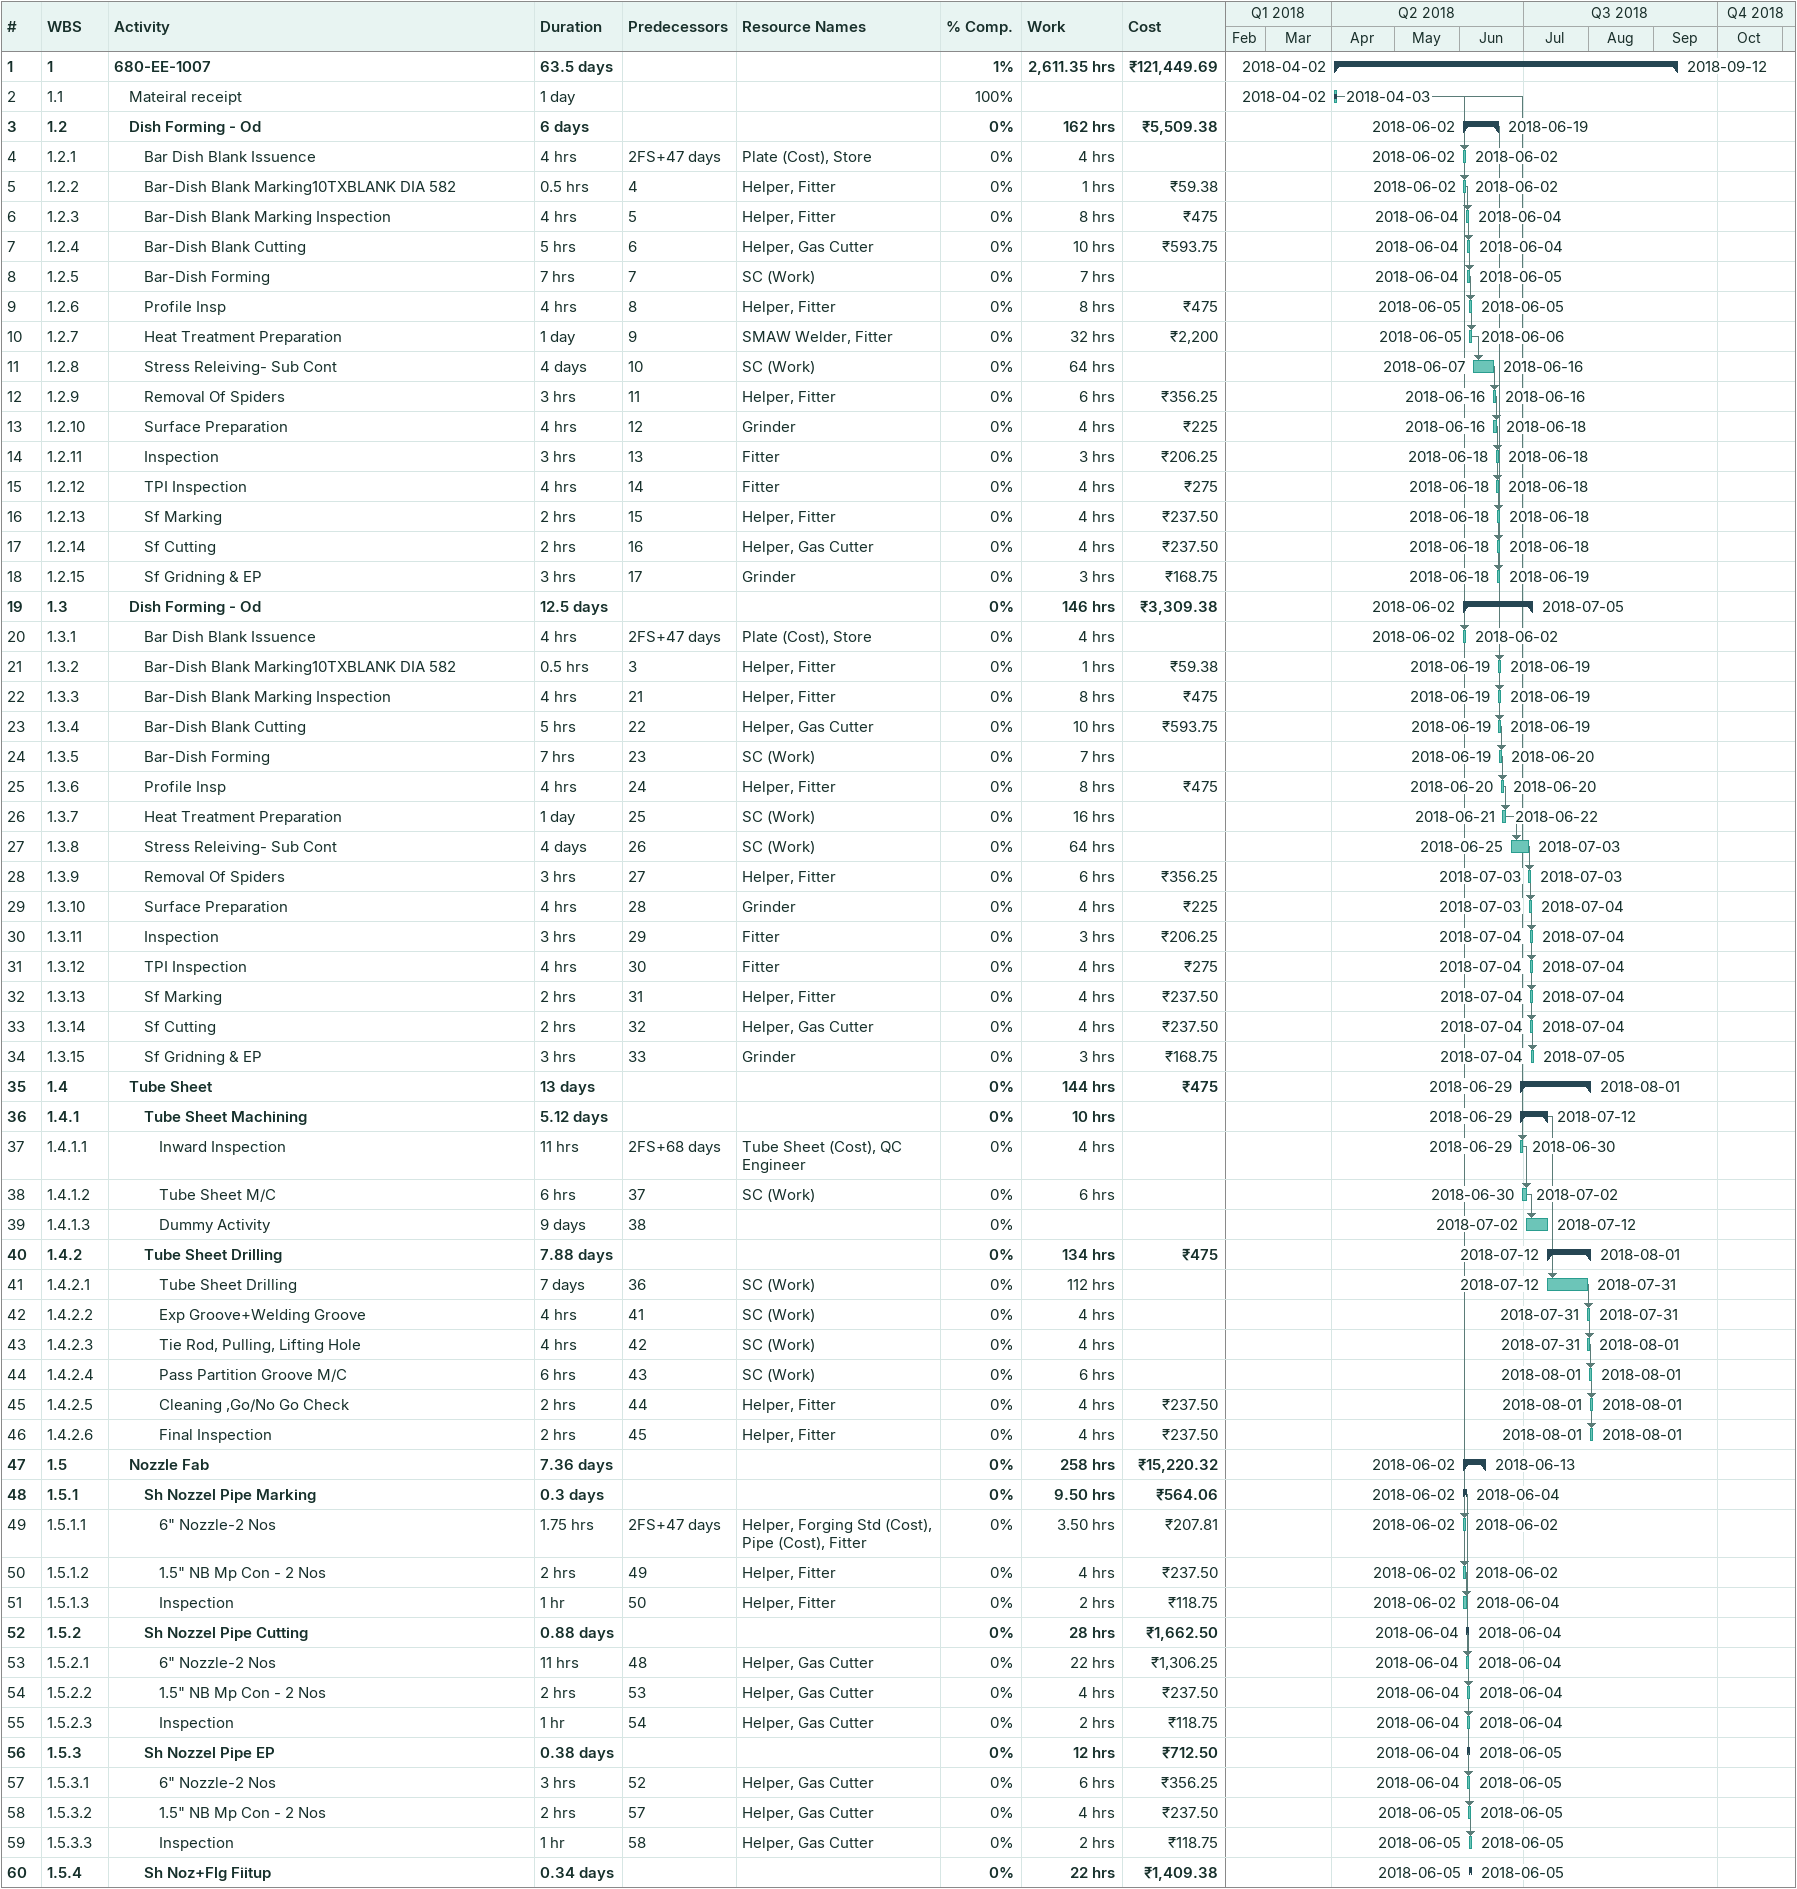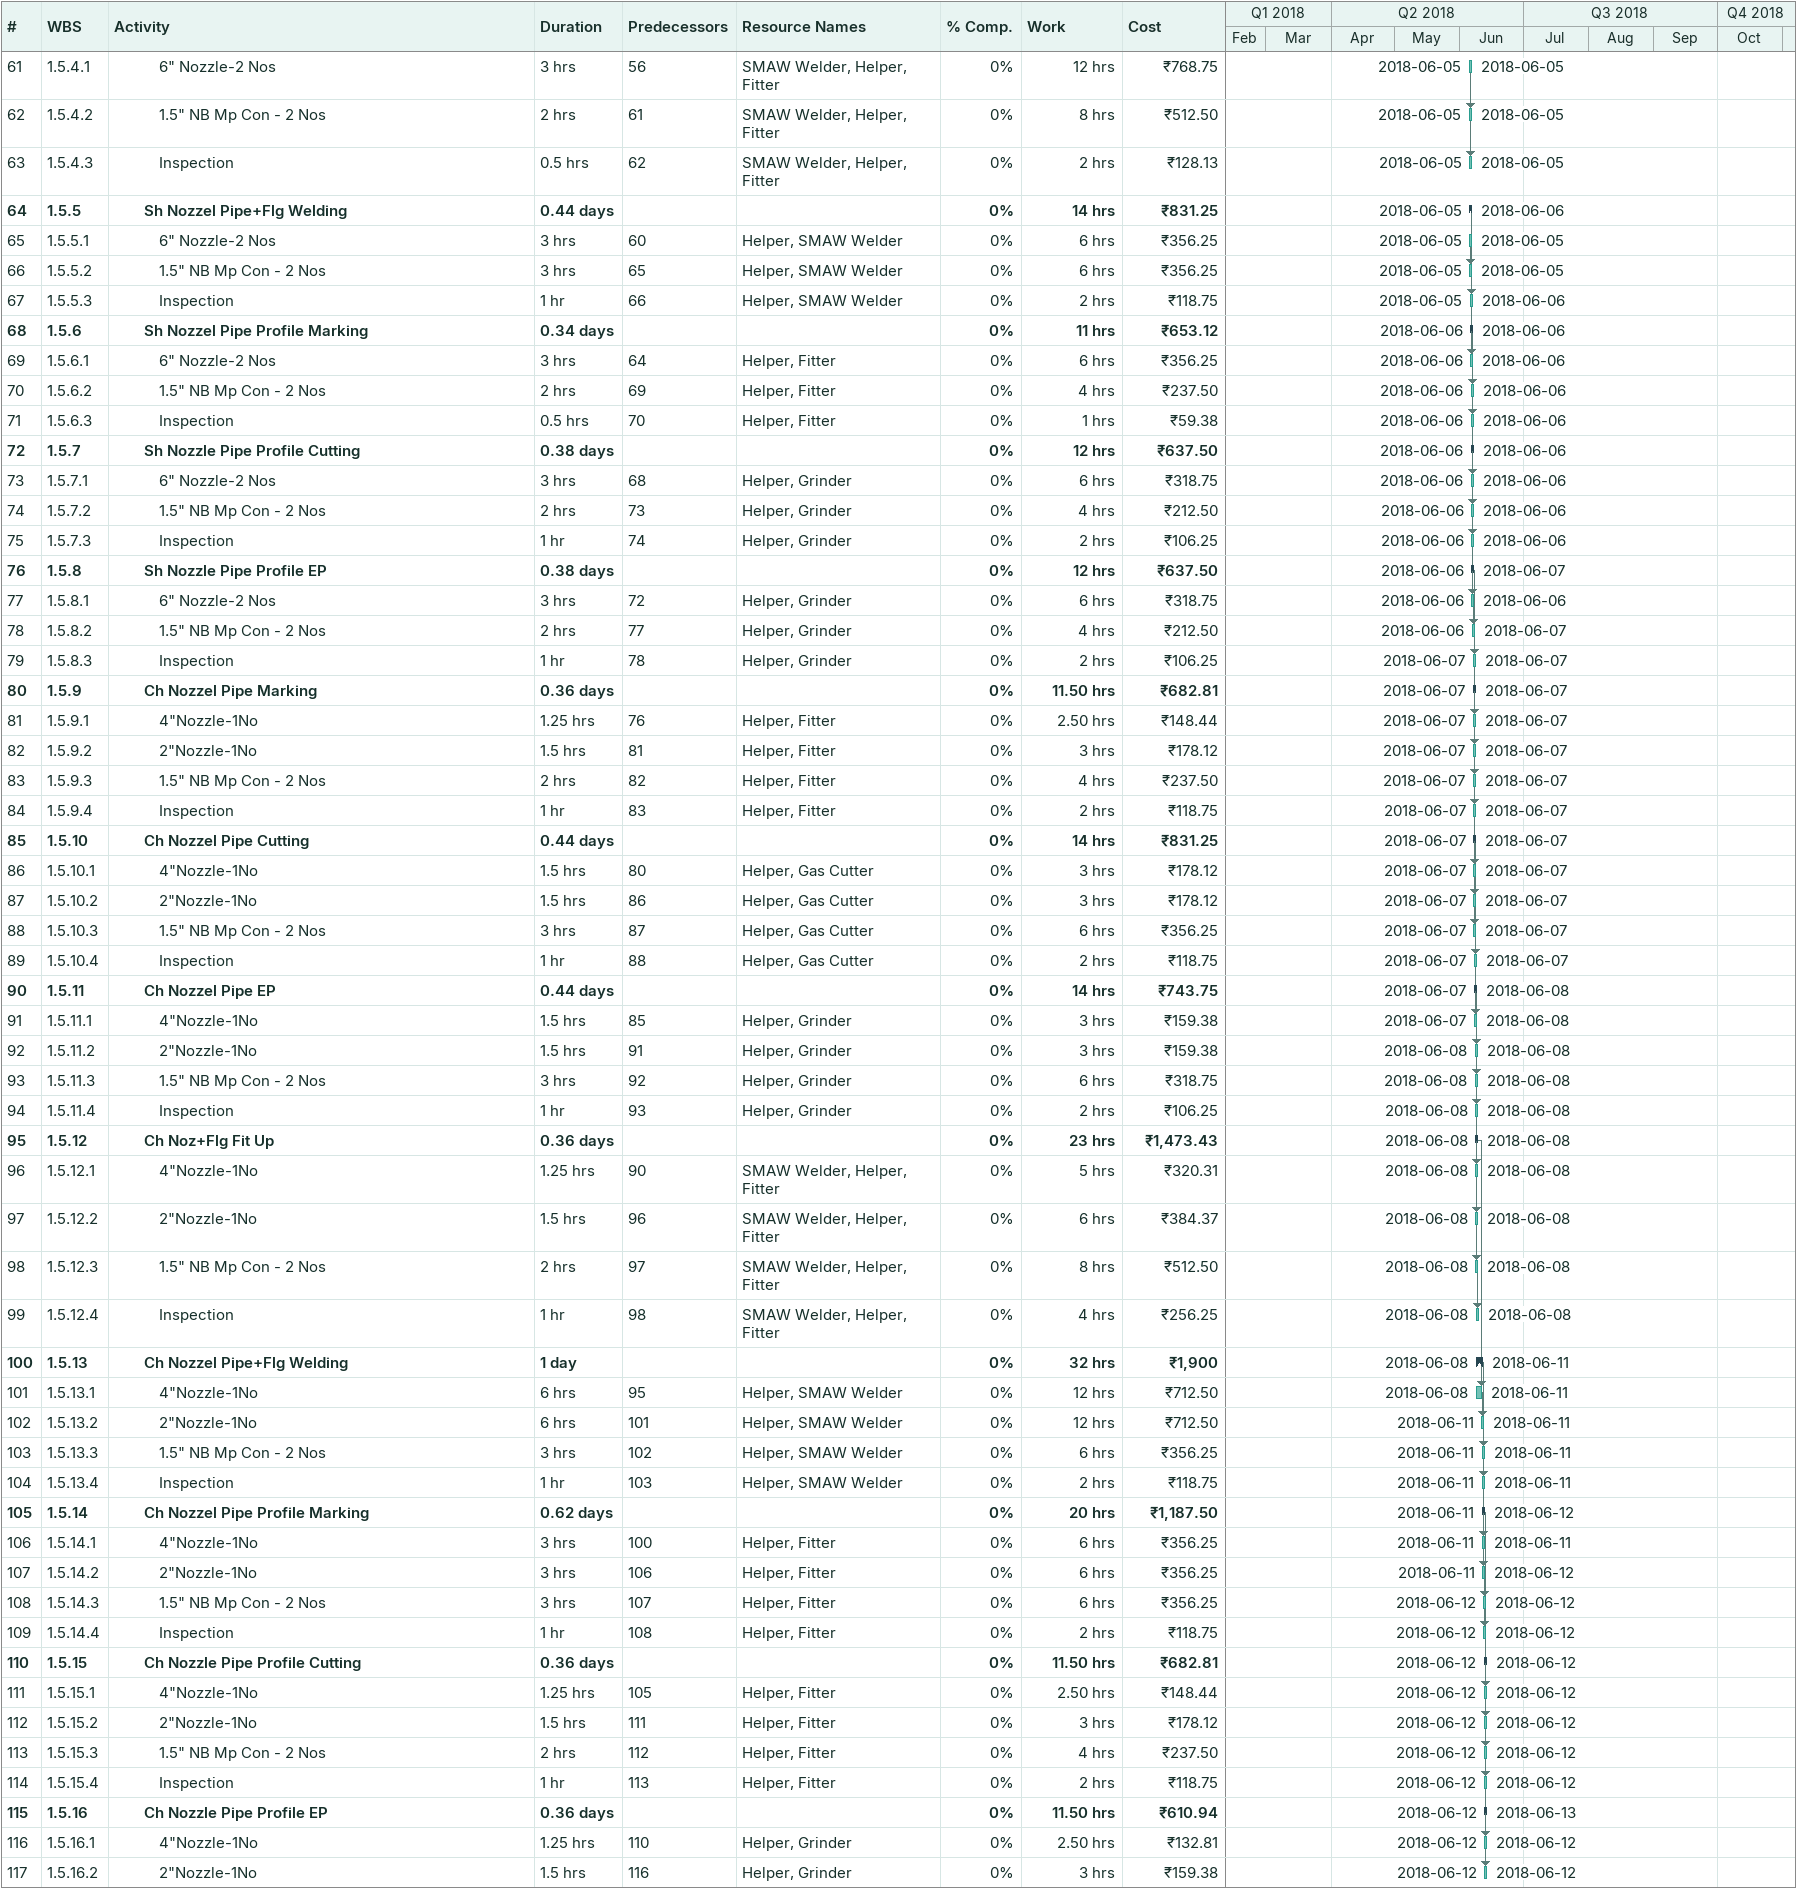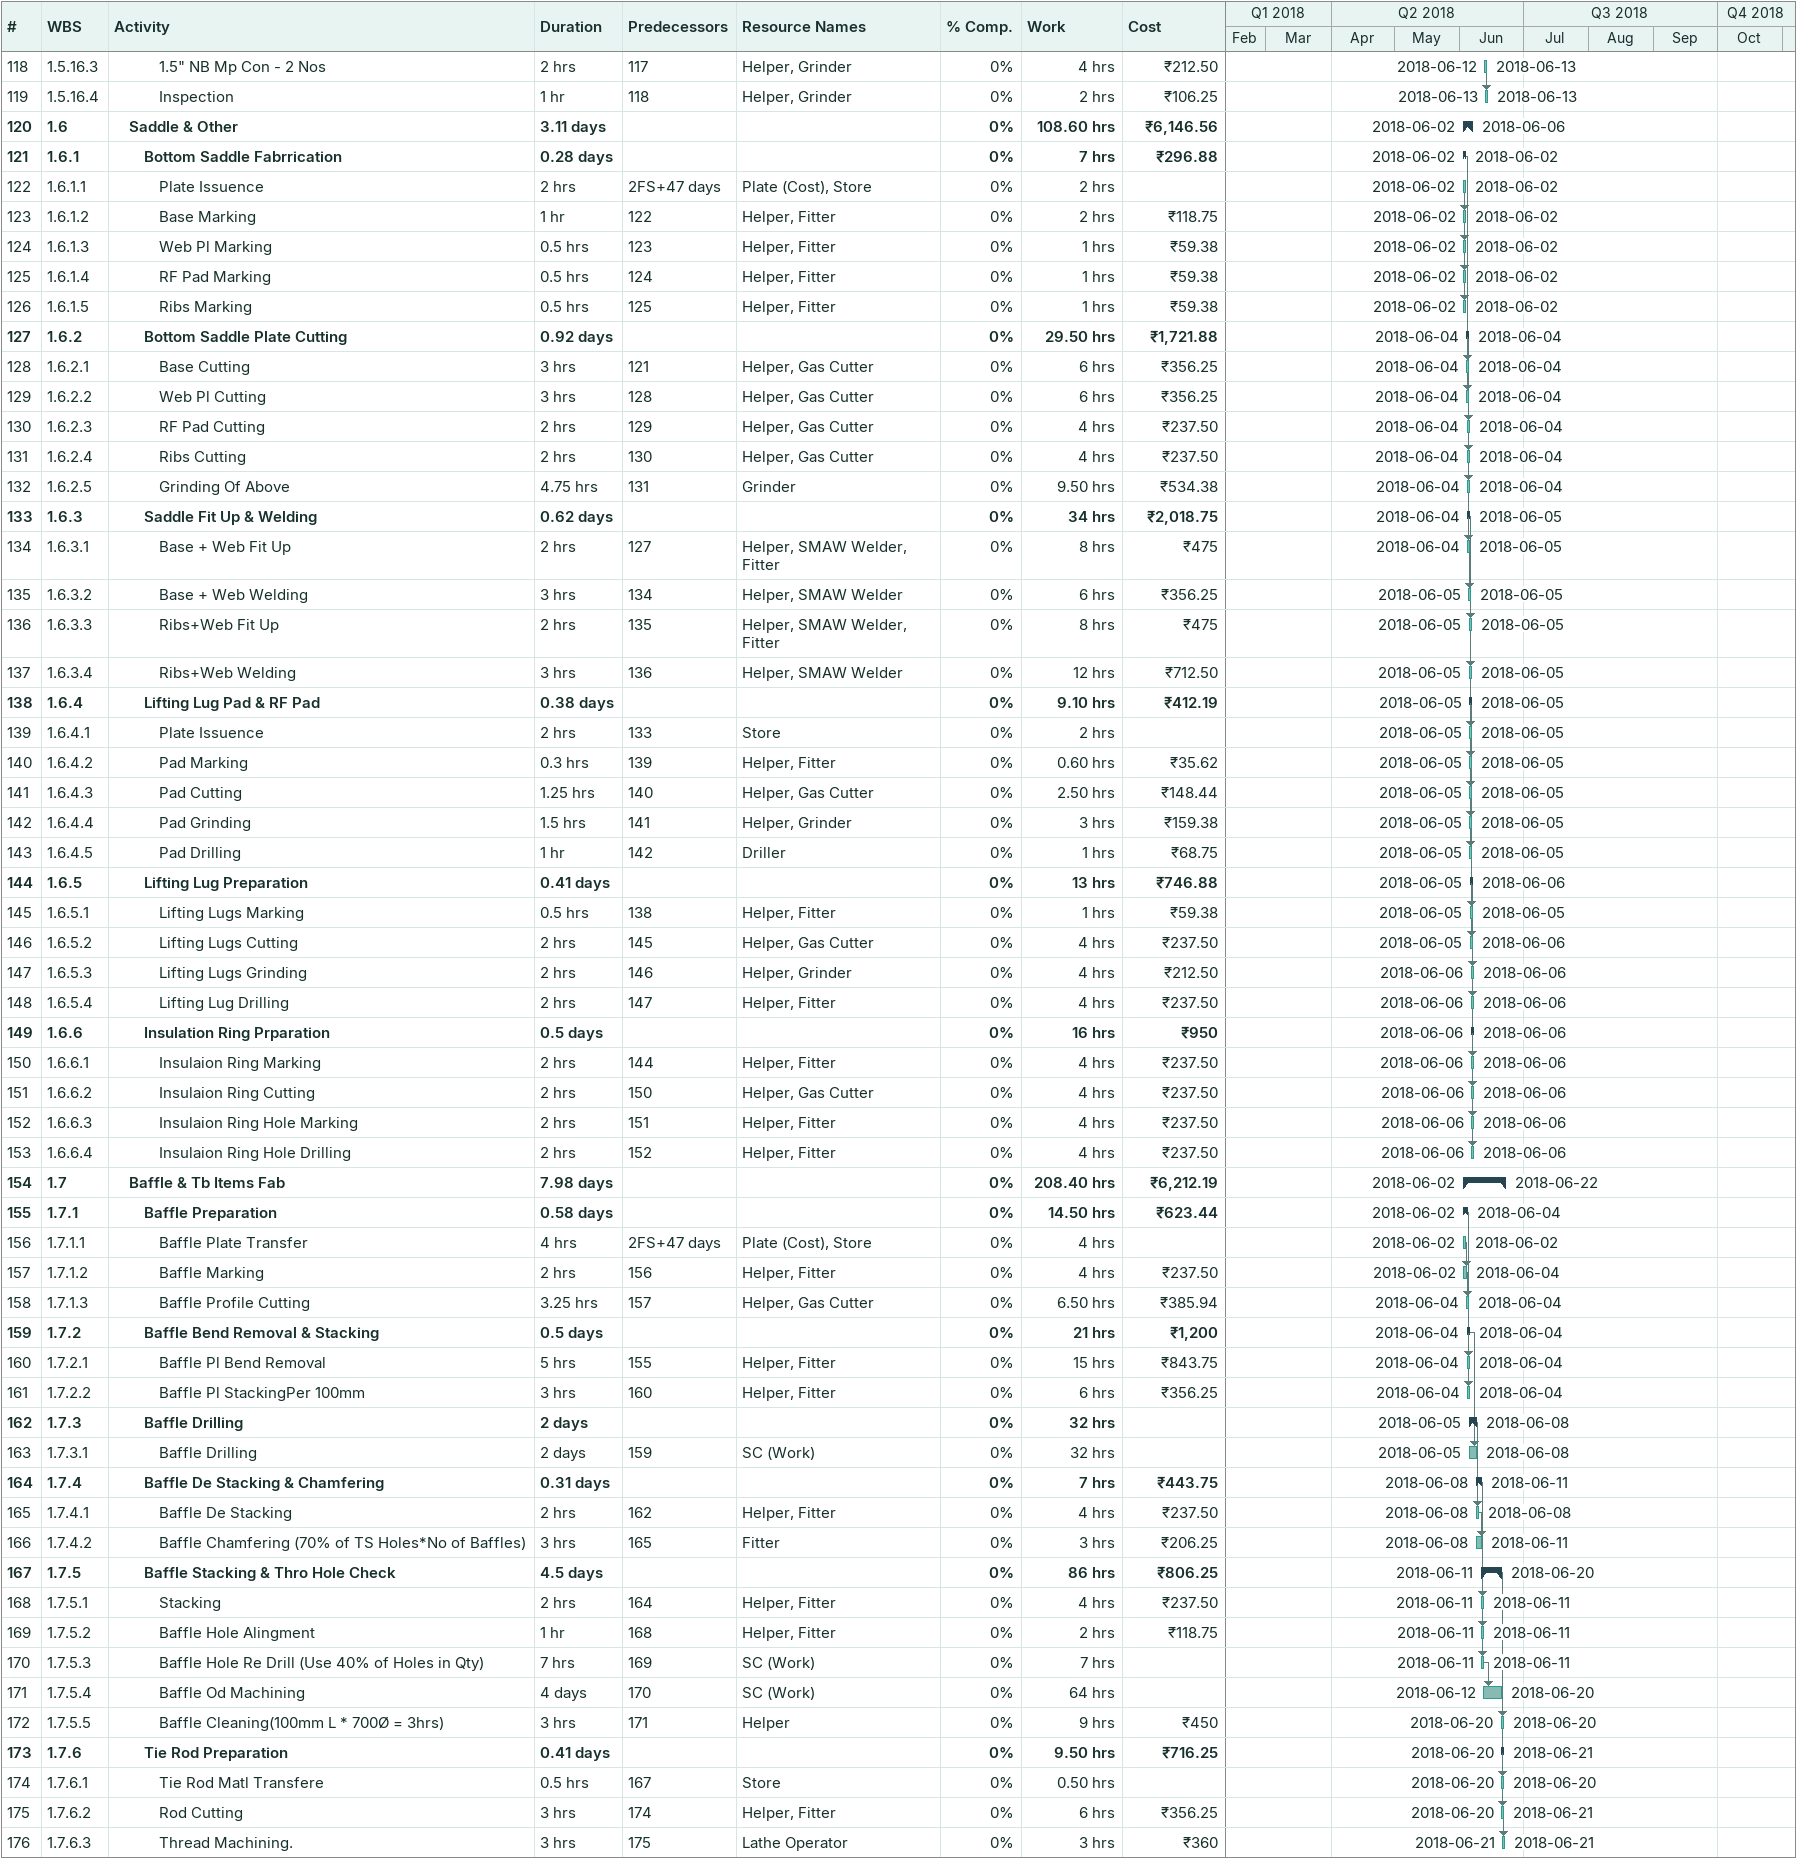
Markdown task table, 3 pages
| ID | WBS | Task | Duration | Start | Finish | Predecessors | Resources | % complete | Work (h) | Cost (₹) |
|---|---|---|---|---|---|---|---|---|---|---|
| 1 | 1 | **680-EE-1007** | 63.5d | 2018-04-02 | 2018-09-12 |  |  | 1 | 2611.35 | 121449.69 |
| 2 | 1.1 | Mateiral receipt | 1d | 2018-04-02 | 2018-04-03 |  |  | 100 |  |  |
| 3 | 1.2 | **Dish Forming - Od** | 6d | 2018-06-02 | 2018-06-19 |  |  | 0 | 162 | 5509.38 |
| 4 | 1.2.1 | Bar Dish Blank Issuence | 4h | 2018-06-02 | 2018-06-02 | 2FS+47d | Plate (Cost), Store | 0 | 4 |  |
| 5 | 1.2.2 | Bar-Dish Blank Marking10TXBLANK DIA 582 | 0.5h | 2018-06-02 | 2018-06-02 | 4 | Helper, Fitter | 0 | 1 | 59.38 |
| 6 | 1.2.3 | Bar-Dish Blank Marking Inspection | 4h | 2018-06-04 | 2018-06-04 | 5 | Helper, Fitter | 0 | 8 | 475 |
| 7 | 1.2.4 | Bar-Dish Blank Cutting | 5h | 2018-06-04 | 2018-06-04 | 6 | Helper, Gas Cutter | 0 | 10 | 593.75 |
| 8 | 1.2.5 | Bar-Dish Forming | 7h | 2018-06-04 | 2018-06-05 | 7 | SC (Work) | 0 | 7 |  |
| 9 | 1.2.6 | Profile Insp | 4h | 2018-06-05 | 2018-06-05 | 8 | Helper, Fitter | 0 | 8 | 475 |
| 10 | 1.2.7 | Heat Treatment Preparation | 1d | 2018-06-05 | 2018-06-06 | 9 | SMAW Welder, Fitter | 0 | 32 | 2200 |
| 11 | 1.2.8 | Stress Releiving- Sub Cont | 4d | 2018-06-07 | 2018-06-16 | 10 | SC (Work) | 0 | 64 |  |
| 12 | 1.2.9 | Removal Of Spiders | 3h | 2018-06-16 | 2018-06-16 | 11 | Helper, Fitter | 0 | 6 | 356.25 |
| 13 | 1.2.10 | Surface Preparation | 4h | 2018-06-16 | 2018-06-18 | 12 | Grinder | 0 | 4 | 225 |
| 14 | 1.2.11 | Inspection | 3h | 2018-06-18 | 2018-06-18 | 13 | Fitter | 0 | 3 | 206.25 |
| 15 | 1.2.12 | TPI Inspection | 4h | 2018-06-18 | 2018-06-18 | 14 | Fitter | 0 | 4 | 275 |
| 16 | 1.2.13 | Sf Marking | 2h | 2018-06-18 | 2018-06-18 | 15 | Helper, Fitter | 0 | 4 | 237.50 |
| 17 | 1.2.14 | Sf Cutting | 2h | 2018-06-18 | 2018-06-18 | 16 | Helper, Gas Cutter | 0 | 4 | 237.50 |
| 18 | 1.2.15 | Sf Gridning & EP | 3h | 2018-06-18 | 2018-06-19 | 17 | Grinder | 0 | 3 | 168.75 |
| 19 | 1.3 | **Dish Forming - Od** | 12.5d | 2018-06-02 | 2018-07-05 |  |  | 0 | 146 | 3309.38 |
| 20 | 1.3.1 | Bar Dish Blank Issuence | 4h | 2018-06-02 | 2018-06-02 | 2FS+47d | Plate (Cost), Store | 0 | 4 |  |
| 21 | 1.3.2 | Bar-Dish Blank Marking10TXBLANK DIA 582 | 0.5h | 2018-06-19 | 2018-06-19 | 3 | Helper, Fitter | 0 | 1 | 59.38 |
| 22 | 1.3.3 | Bar-Dish Blank Marking Inspection | 4h | 2018-06-19 | 2018-06-19 | 21 | Helper, Fitter | 0 | 8 | 475 |
| 23 | 1.3.4 | Bar-Dish Blank Cutting | 5h | 2018-06-19 | 2018-06-19 | 22 | Helper, Gas Cutter | 0 | 10 | 593.75 |
| 24 | 1.3.5 | Bar-Dish Forming | 7h | 2018-06-19 | 2018-06-20 | 23 | SC (Work) | 0 | 7 |  |
| 25 | 1.3.6 | Profile Insp | 4h | 2018-06-20 | 2018-06-20 | 24 | Helper, Fitter | 0 | 8 | 475 |
| 26 | 1.3.7 | Heat Treatment Preparation | 1d | 2018-06-21 | 2018-06-22 | 25 | SC (Work) | 0 | 16 |  |
| 27 | 1.3.8 | Stress Releiving- Sub Cont | 4d | 2018-06-25 | 2018-07-03 | 26 | SC (Work) | 0 | 64 |  |
| 28 | 1.3.9 | Removal Of Spiders | 3h | 2018-07-03 | 2018-07-03 | 27 | Helper, Fitter | 0 | 6 | 356.25 |
| 29 | 1.3.10 | Surface Preparation | 4h | 2018-07-03 | 2018-07-04 | 28 | Grinder | 0 | 4 | 225 |
| 30 | 1.3.11 | Inspection | 3h | 2018-07-04 | 2018-07-04 | 29 | Fitter | 0 | 3 | 206.25 |
| 31 | 1.3.12 | TPI Inspection | 4h | 2018-07-04 | 2018-07-04 | 30 | Fitter | 0 | 4 | 275 |
| 32 | 1.3.13 | Sf Marking | 2h | 2018-07-04 | 2018-07-04 | 31 | Helper, Fitter | 0 | 4 | 237.50 |
| 33 | 1.3.14 | Sf Cutting | 2h | 2018-07-04 | 2018-07-04 | 32 | Helper, Gas Cutter | 0 | 4 | 237.50 |
| 34 | 1.3.15 | Sf Gridning & EP | 3h | 2018-07-04 | 2018-07-05 | 33 | Grinder | 0 | 3 | 168.75 |
| 35 | 1.4 | **Tube Sheet** | 13d | 2018-06-29 | 2018-08-01 |  |  | 0 | 144 | 475 |
| 36 | 1.4.1 | **Tube Sheet Machining** | 5.12d | 2018-06-29 | 2018-07-12 |  |  | 0 | 10 |  |
| 37 | 1.4.1.1 | Inward Inspection | 11h | 2018-06-29 | 2018-06-30 | 2FS+68d | Tube Sheet (Cost), QC Engineer | 0 | 4 |  |
| 38 | 1.4.1.2 | Tube Sheet M/C | 6h | 2018-06-30 | 2018-07-02 | 37 | SC (Work) | 0 | 6 |  |
| 39 | 1.4.1.3 | Dummy Activity | 9d | 2018-07-02 | 2018-07-12 | 38 |  | 0 |  |  |
| 40 | 1.4.2 | **Tube Sheet Drilling** | 7.88d | 2018-07-12 | 2018-08-01 |  |  | 0 | 134 | 475 |
| 41 | 1.4.2.1 | Tube Sheet Drilling | 7d | 2018-07-12 | 2018-07-31 | 36 | SC (Work) | 0 | 112 |  |
| 42 | 1.4.2.2 | Exp Groove+Welding Groove | 4h | 2018-07-31 | 2018-07-31 | 41 | SC (Work) | 0 | 4 |  |
| 43 | 1.4.2.3 | Tie Rod, Pulling, Lifting Hole | 4h | 2018-07-31 | 2018-08-01 | 42 | SC (Work) | 0 | 4 |  |
| 44 | 1.4.2.4 | Pass Partition Groove M/C | 6h | 2018-08-01 | 2018-08-01 | 43 | SC (Work) | 0 | 6 |  |
| 45 | 1.4.2.5 | Cleaning ,Go/No Go Check | 2h | 2018-08-01 | 2018-08-01 | 44 | Helper, Fitter | 0 | 4 | 237.50 |
| 46 | 1.4.2.6 | Final Inspection | 2h | 2018-08-01 | 2018-08-01 | 45 | Helper, Fitter | 0 | 4 | 237.50 |
| 47 | 1.5 | **Nozzle Fab** | 7.36d | 2018-06-02 | 2018-06-13 |  |  | 0 | 258 | 15220.32 |
| 48 | 1.5.1 | **Sh Nozzel Pipe Marking** | 0.3d | 2018-06-02 | 2018-06-04 |  |  | 0 | 9.50 | 564.06 |
| 49 | 1.5.1.1 | 6" Nozzle-2 Nos | 1.75h | 2018-06-02 | 2018-06-02 | 2FS+47d | Helper, Forging Std (Cost), Pipe (Cost), Fitter | 0 | 3.50 | 207.81 |
| 50 | 1.5.1.2 | 1.5" NB Mp Con - 2 Nos | 2h | 2018-06-02 | 2018-06-02 | 49 | Helper, Fitter | 0 | 4 | 237.50 |
| 51 | 1.5.1.3 | Inspection | 1h | 2018-06-02 | 2018-06-04 | 50 | Helper, Fitter | 0 | 2 | 118.75 |
| 52 | 1.5.2 | **Sh Nozzel Pipe Cutting** | 0.88d | 2018-06-04 | 2018-06-04 |  |  | 0 | 28 | 1662.50 |
| 53 | 1.5.2.1 | 6" Nozzle-2 Nos | 11h | 2018-06-04 | 2018-06-04 | 48 | Helper, Gas Cutter | 0 | 22 | 1306.25 |
| 54 | 1.5.2.2 | 1.5" NB Mp Con - 2 Nos | 2h | 2018-06-04 | 2018-06-04 | 53 | Helper, Gas Cutter | 0 | 4 | 237.50 |
| 55 | 1.5.2.3 | Inspection | 1h | 2018-06-04 | 2018-06-04 | 54 | Helper, Gas Cutter | 0 | 2 | 118.75 |
| 56 | 1.5.3 | **Sh Nozzel Pipe EP** | 0.38d | 2018-06-04 | 2018-06-05 |  |  | 0 | 12 | 712.50 |
| 57 | 1.5.3.1 | 6" Nozzle-2 Nos | 3h | 2018-06-04 | 2018-06-05 | 52 | Helper, Gas Cutter | 0 | 6 | 356.25 |
| 58 | 1.5.3.2 | 1.5" NB Mp Con - 2 Nos | 2h | 2018-06-05 | 2018-06-05 | 57 | Helper, Gas Cutter | 0 | 4 | 237.50 |
| 59 | 1.5.3.3 | Inspection | 1h | 2018-06-05 | 2018-06-05 | 58 | Helper, Gas Cutter | 0 | 2 | 118.75 |
| 60 | 1.5.4 | **Sh Noz+Flg Fiitup** | 0.34d | 2018-06-05 | 2018-06-05 |  |  | 0 | 22 | 1409.38 |
| 61 | 1.5.4.1 | 6" Nozzle-2 Nos | 3h | 2018-06-05 | 2018-06-05 | 56 | SMAW Welder, Helper, Fitter | 0 | 12 | 768.75 |
| 62 | 1.5.4.2 | 1.5" NB Mp Con - 2 Nos | 2h | 2018-06-05 | 2018-06-05 | 61 | SMAW Welder, Helper, Fitter | 0 | 8 | 512.50 |
| 63 | 1.5.4.3 | Inspection | 0.5h | 2018-06-05 | 2018-06-05 | 62 | SMAW Welder, Helper, Fitter | 0 | 2 | 128.13 |
| 64 | 1.5.5 | **Sh Nozzel Pipe+Flg Welding** | 0.44d | 2018-06-05 | 2018-06-06 |  |  | 0 | 14 | 831.25 |
| 65 | 1.5.5.1 | 6" Nozzle-2 Nos | 3h | 2018-06-05 | 2018-06-05 | 60 | Helper, SMAW Welder | 0 | 6 | 356.25 |
| 66 | 1.5.5.2 | 1.5" NB Mp Con - 2 Nos | 3h | 2018-06-05 | 2018-06-05 | 65 | Helper, SMAW Welder | 0 | 6 | 356.25 |
| 67 | 1.5.5.3 | Inspection | 1h | 2018-06-05 | 2018-06-06 | 66 | Helper, SMAW Welder | 0 | 2 | 118.75 |
| 68 | 1.5.6 | **Sh Nozzel Pipe Profile Marking** | 0.34d | 2018-06-06 | 2018-06-06 |  |  | 0 | 11 | 653.12 |
| 69 | 1.5.6.1 | 6" Nozzle-2 Nos | 3h | 2018-06-06 | 2018-06-06 | 64 | Helper, Fitter | 0 | 6 | 356.25 |
| 70 | 1.5.6.2 | 1.5" NB Mp Con - 2 Nos | 2h | 2018-06-06 | 2018-06-06 | 69 | Helper, Fitter | 0 | 4 | 237.50 |
| 71 | 1.5.6.3 | Inspection | 0.5h | 2018-06-06 | 2018-06-06 | 70 | Helper, Fitter | 0 | 1 | 59.38 |
| 72 | 1.5.7 | **Sh Nozzle Pipe Profile Cutting** | 0.38d | 2018-06-06 | 2018-06-06 |  |  | 0 | 12 | 637.50 |
| 73 | 1.5.7.1 | 6" Nozzle-2 Nos | 3h | 2018-06-06 | 2018-06-06 | 68 | Helper, Grinder | 0 | 6 | 318.75 |
| 74 | 1.5.7.2 | 1.5" NB Mp Con - 2 Nos | 2h | 2018-06-06 | 2018-06-06 | 73 | Helper, Grinder | 0 | 4 | 212.50 |
| 75 | 1.5.7.3 | Inspection | 1h | 2018-06-06 | 2018-06-06 | 74 | Helper, Grinder | 0 | 2 | 106.25 |
| 76 | 1.5.8 | **Sh Nozzle Pipe Profile EP** | 0.38d | 2018-06-06 | 2018-06-07 |  |  | 0 | 12 | 637.50 |
| 77 | 1.5.8.1 | 6" Nozzle-2 Nos | 3h | 2018-06-06 | 2018-06-06 | 72 | Helper, Grinder | 0 | 6 | 318.75 |
| 78 | 1.5.8.2 | 1.5" NB Mp Con - 2 Nos | 2h | 2018-06-06 | 2018-06-07 | 77 | Helper, Grinder | 0 | 4 | 212.50 |
| 79 | 1.5.8.3 | Inspection | 1h | 2018-06-07 | 2018-06-07 | 78 | Helper, Grinder | 0 | 2 | 106.25 |
| 80 | 1.5.9 | **Ch Nozzel Pipe Marking** | 0.36d | 2018-06-07 | 2018-06-07 |  |  | 0 | 11.50 | 682.81 |
| 81 | 1.5.9.1 | 4"Nozzle-1No | 1.25h | 2018-06-07 | 2018-06-07 | 76 | Helper, Fitter | 0 | 2.50 | 148.44 |
| 82 | 1.5.9.2 | 2"Nozzle-1No | 1.5h | 2018-06-07 | 2018-06-07 | 81 | Helper, Fitter | 0 | 3 | 178.12 |
| 83 | 1.5.9.3 | 1.5" NB Mp Con - 2 Nos | 2h | 2018-06-07 | 2018-06-07 | 82 | Helper, Fitter | 0 | 4 | 237.50 |
| 84 | 1.5.9.4 | Inspection | 1h | 2018-06-07 | 2018-06-07 | 83 | Helper, Fitter | 0 | 2 | 118.75 |
| 85 | 1.5.10 | **Ch Nozzel Pipe Cutting** | 0.44d | 2018-06-07 | 2018-06-07 |  |  | 0 | 14 | 831.25 |
| 86 | 1.5.10.1 | 4"Nozzle-1No | 1.5h | 2018-06-07 | 2018-06-07 | 80 | Helper, Gas Cutter | 0 | 3 | 178.12 |
| 87 | 1.5.10.2 | 2"Nozzle-1No | 1.5h | 2018-06-07 | 2018-06-07 | 86 | Helper, Gas Cutter | 0 | 3 | 178.12 |
| 88 | 1.5.10.3 | 1.5" NB Mp Con - 2 Nos | 3h | 2018-06-07 | 2018-06-07 | 87 | Helper, Gas Cutter | 0 | 6 | 356.25 |
| 89 | 1.5.10.4 | Inspection | 1h | 2018-06-07 | 2018-06-07 | 88 | Helper, Gas Cutter | 0 | 2 | 118.75 |
| 90 | 1.5.11 | **Ch Nozzel Pipe EP** | 0.44d | 2018-06-07 | 2018-06-08 |  |  | 0 | 14 | 743.75 |
| 91 | 1.5.11.1 | 4"Nozzle-1No | 1.5h | 2018-06-07 | 2018-06-08 | 85 | Helper, Grinder | 0 | 3 | 159.38 |
| 92 | 1.5.11.2 | 2"Nozzle-1No | 1.5h | 2018-06-08 | 2018-06-08 | 91 | Helper, Grinder | 0 | 3 | 159.38 |
| 93 | 1.5.11.3 | 1.5" NB Mp Con - 2 Nos | 3h | 2018-06-08 | 2018-06-08 | 92 | Helper, Grinder | 0 | 6 | 318.75 |
| 94 | 1.5.11.4 | Inspection | 1h | 2018-06-08 | 2018-06-08 | 93 | Helper, Grinder | 0 | 2 | 106.25 |
| 95 | 1.5.12 | **Ch Noz+Flg Fit Up** | 0.36d | 2018-06-08 | 2018-06-08 |  |  | 0 | 23 | 1473.43 |
| 96 | 1.5.12.1 | 4"Nozzle-1No | 1.25h | 2018-06-08 | 2018-06-08 | 90 | SMAW Welder, Helper, Fitter | 0 | 5 | 320.31 |
| 97 | 1.5.12.2 | 2"Nozzle-1No | 1.5h | 2018-06-08 | 2018-06-08 | 96 | SMAW Welder, Helper, Fitter | 0 | 6 | 384.37 |
| 98 | 1.5.12.3 | 1.5" NB Mp Con - 2 Nos | 2h | 2018-06-08 | 2018-06-08 | 97 | SMAW Welder, Helper, Fitter | 0 | 8 | 512.50 |
| 99 | 1.5.12.4 | Inspection | 1h | 2018-06-08 | 2018-06-08 | 98 | SMAW Welder, Helper, Fitter | 0 | 4 | 256.25 |
| 100 | 1.5.13 | **Ch Nozzel Pipe+Flg Welding** | 1d | 2018-06-08 | 2018-06-11 |  |  | 0 | 32 | 1900 |
| 101 | 1.5.13.1 | 4"Nozzle-1No | 6h | 2018-06-08 | 2018-06-11 | 95 | Helper, SMAW Welder | 0 | 12 | 712.50 |
| 102 | 1.5.13.2 | 2"Nozzle-1No | 6h | 2018-06-11 | 2018-06-11 | 101 | Helper, SMAW Welder | 0 | 12 | 712.50 |
| 103 | 1.5.13.3 | 1.5" NB Mp Con - 2 Nos | 3h | 2018-06-11 | 2018-06-11 | 102 | Helper, SMAW Welder | 0 | 6 | 356.25 |
| 104 | 1.5.13.4 | Inspection | 1h | 2018-06-11 | 2018-06-11 | 103 | Helper, SMAW Welder | 0 | 2 | 118.75 |
| 105 | 1.5.14 | **Ch Nozzel Pipe Profile Marking** | 0.62d | 2018-06-11 | 2018-06-12 |  |  | 0 | 20 | 1187.50 |
| 106 | 1.5.14.1 | 4"Nozzle-1No | 3h | 2018-06-11 | 2018-06-11 | 100 | Helper, Fitter | 0 | 6 | 356.25 |
| 107 | 1.5.14.2 | 2"Nozzle-1No | 3h | 2018-06-11 | 2018-06-12 | 106 | Helper, Fitter | 0 | 6 | 356.25 |
| 108 | 1.5.14.3 | 1.5" NB Mp Con - 2 Nos | 3h | 2018-06-12 | 2018-06-12 | 107 | Helper, Fitter | 0 | 6 | 356.25 |
| 109 | 1.5.14.4 | Inspection | 1h | 2018-06-12 | 2018-06-12 | 108 | Helper, Fitter | 0 | 2 | 118.75 |
| 110 | 1.5.15 | **Ch Nozzle Pipe Profile Cutting** | 0.36d | 2018-06-12 | 2018-06-12 |  |  | 0 | 11.50 | 682.81 |
| 111 | 1.5.15.1 | 4"Nozzle-1No | 1.25h | 2018-06-12 | 2018-06-12 | 105 | Helper, Fitter | 0 | 2.50 | 148.44 |
| 112 | 1.5.15.2 | 2"Nozzle-1No | 1.5h | 2018-06-12 | 2018-06-12 | 111 | Helper, Fitter | 0 | 3 | 178.12 |
| 113 | 1.5.15.3 | 1.5" NB Mp Con - 2 Nos | 2h | 2018-06-12 | 2018-06-12 | 112 | Helper, Fitter | 0 | 4 | 237.50 |
| 114 | 1.5.15.4 | Inspection | 1h | 2018-06-12 | 2018-06-12 | 113 | Helper, Fitter | 0 | 2 | 118.75 |
| 115 | 1.5.16 | **Ch Nozzle Pipe Profile EP** | 0.36d | 2018-06-12 | 2018-06-13 |  |  | 0 | 11.50 | 610.94 |
| 116 | 1.5.16.1 | 4"Nozzle-1No | 1.25h | 2018-06-12 | 2018-06-12 | 110 | Helper, Grinder | 0 | 2.50 | 132.81 |
| 117 | 1.5.16.2 | 2"Nozzle-1No | 1.5h | 2018-06-12 | 2018-06-12 | 116 | Helper, Grinder | 0 | 3 | 159.38 |
| 118 | 1.5.16.3 | 1.5" NB Mp Con - 2 Nos | 2h | 2018-06-12 | 2018-06-13 | 117 | Helper, Grinder | 0 | 4 | 212.50 |
| 119 | 1.5.16.4 | Inspection | 1h | 2018-06-13 | 2018-06-13 | 118 | Helper, Grinder | 0 | 2 | 106.25 |
| 120 | 1.6 | **Saddle & Other** | 3.11d | 2018-06-02 | 2018-06-06 |  |  | 0 | 108.60 | 6146.56 |
| 121 | 1.6.1 | **Bottom Saddle Fabrrication** | 0.28d | 2018-06-02 | 2018-06-02 |  |  | 0 | 7 | 296.88 |
| 122 | 1.6.1.1 | Plate Issuence | 2h | 2018-06-02 | 2018-06-02 | 2FS+47d | Plate (Cost), Store | 0 | 2 |  |
| 123 | 1.6.1.2 | Base Marking | 1h | 2018-06-02 | 2018-06-02 | 122 | Helper, Fitter | 0 | 2 | 118.75 |
| 124 | 1.6.1.3 | Web Pl Marking | 0.5h | 2018-06-02 | 2018-06-02 | 123 | Helper, Fitter | 0 | 1 | 59.38 |
| 125 | 1.6.1.4 | RF Pad Marking | 0.5h | 2018-06-02 | 2018-06-02 | 124 | Helper, Fitter | 0 | 1 | 59.38 |
| 126 | 1.6.1.5 | Ribs Marking | 0.5h | 2018-06-02 | 2018-06-02 | 125 | Helper, Fitter | 0 | 1 | 59.38 |
| 127 | 1.6.2 | **Bottom Saddle Plate Cutting** | 0.92d | 2018-06-04 | 2018-06-04 |  |  | 0 | 29.50 | 1721.88 |
| 128 | 1.6.2.1 | Base Cutting | 3h | 2018-06-04 | 2018-06-04 | 121 | Helper, Gas Cutter | 0 | 6 | 356.25 |
| 129 | 1.6.2.2 | Web Pl Cutting | 3h | 2018-06-04 | 2018-06-04 | 128 | Helper, Gas Cutter | 0 | 6 | 356.25 |
| 130 | 1.6.2.3 | RF Pad Cutting | 2h | 2018-06-04 | 2018-06-04 | 129 | Helper, Gas Cutter | 0 | 4 | 237.50 |
| 131 | 1.6.2.4 | Ribs Cutting | 2h | 2018-06-04 | 2018-06-04 | 130 | Helper, Gas Cutter | 0 | 4 | 237.50 |
| 132 | 1.6.2.5 | Grinding Of Above | 4.75h | 2018-06-04 | 2018-06-04 | 131 | Grinder | 0 | 9.50 | 534.38 |
| 133 | 1.6.3 | **Saddle Fit Up & Welding** | 0.62d | 2018-06-04 | 2018-06-05 |  |  | 0 | 34 | 2018.75 |
| 134 | 1.6.3.1 | Base + Web Fit Up | 2h | 2018-06-04 | 2018-06-05 | 127 | Helper, SMAW Welder, Fitter | 0 | 8 | 475 |
| 135 | 1.6.3.2 | Base + Web Welding | 3h | 2018-06-05 | 2018-06-05 | 134 | Helper, SMAW Welder | 0 | 6 | 356.25 |
| 136 | 1.6.3.3 | Ribs+Web Fit Up | 2h | 2018-06-05 | 2018-06-05 | 135 | Helper, SMAW Welder, Fitter | 0 | 8 | 475 |
| 137 | 1.6.3.4 | Ribs+Web Welding | 3h | 2018-06-05 | 2018-06-05 | 136 | Helper, SMAW Welder | 0 | 12 | 712.50 |
| 138 | 1.6.4 | **Lifting Lug Pad & RF Pad** | 0.38d | 2018-06-05 | 2018-06-05 |  |  | 0 | 9.10 | 412.19 |
| 139 | 1.6.4.1 | Plate Issuence | 2h | 2018-06-05 | 2018-06-05 | 133 | Store | 0 | 2 |  |
| 140 | 1.6.4.2 | Pad Marking | 0.3h | 2018-06-05 | 2018-06-05 | 139 | Helper, Fitter | 0 | 0.60 | 35.62 |
| 141 | 1.6.4.3 | Pad Cutting | 1.25h | 2018-06-05 | 2018-06-05 | 140 | Helper, Gas Cutter | 0 | 2.50 | 148.44 |
| 142 | 1.6.4.4 | Pad Grinding | 1.5h | 2018-06-05 | 2018-06-05 | 141 | Helper, Grinder | 0 | 3 | 159.38 |
| 143 | 1.6.4.5 | Pad Drilling | 1h | 2018-06-05 | 2018-06-05 | 142 | Driller | 0 | 1 | 68.75 |
| 144 | 1.6.5 | **Lifting Lug Preparation** | 0.41d | 2018-06-05 | 2018-06-06 |  |  | 0 | 13 | 746.88 |
| 145 | 1.6.5.1 | Lifting Lugs Marking | 0.5h | 2018-06-05 | 2018-06-05 | 138 | Helper, Fitter | 0 | 1 | 59.38 |
| 146 | 1.6.5.2 | Lifting Lugs Cutting | 2h | 2018-06-05 | 2018-06-06 | 145 | Helper, Gas Cutter | 0 | 4 | 237.50 |
| 147 | 1.6.5.3 | Lifting Lugs Grinding | 2h | 2018-06-06 | 2018-06-06 | 146 | Helper, Grinder | 0 | 4 | 212.50 |
| 148 | 1.6.5.4 | Lifting Lug Drilling | 2h | 2018-06-06 | 2018-06-06 | 147 | Helper, Fitter | 0 | 4 | 237.50 |
| 149 | 1.6.6 | **Insulation Ring Prparation** | 0.5d | 2018-06-06 | 2018-06-06 |  |  | 0 | 16 | 950 |
| 150 | 1.6.6.1 | Insulaion Ring Marking | 2h | 2018-06-06 | 2018-06-06 | 144 | Helper, Fitter | 0 | 4 | 237.50 |
| 151 | 1.6.6.2 | Insulaion Ring Cutting | 2h | 2018-06-06 | 2018-06-06 | 150 | Helper, Gas Cutter | 0 | 4 | 237.50 |
| 152 | 1.6.6.3 | Insulaion Ring Hole Marking | 2h | 2018-06-06 | 2018-06-06 | 151 | Helper, Fitter | 0 | 4 | 237.50 |
| 153 | 1.6.6.4 | Insulaion Ring Hole Drilling | 2h | 2018-06-06 | 2018-06-06 | 152 | Helper, Fitter | 0 | 4 | 237.50 |
| 154 | 1.7 | **Baffle & Tb Items Fab** | 7.98d | 2018-06-02 | 2018-06-22 |  |  | 0 | 208.40 | 6212.19 |
| 155 | 1.7.1 | **Baffle Preparation** | 0.58d | 2018-06-02 | 2018-06-04 |  |  | 0 | 14.50 | 623.44 |
| 156 | 1.7.1.1 | Baffle Plate Transfer | 4h | 2018-06-02 | 2018-06-02 | 2FS+47d | Plate (Cost), Store | 0 | 4 |  |
| 157 | 1.7.1.2 | Baffle Marking | 2h | 2018-06-02 | 2018-06-04 | 156 | Helper, Fitter | 0 | 4 | 237.50 |
| 158 | 1.7.1.3 | Baffle Profile Cutting | 3.25h | 2018-06-04 | 2018-06-04 | 157 | Helper, Gas Cutter | 0 | 6.50 | 385.94 |
| 159 | 1.7.2 | **Baffle Bend Removal & Stacking** | 0.5d | 2018-06-04 | 2018-06-04 |  |  | 0 | 21 | 1200 |
| 160 | 1.7.2.1 | Baffle Pl Bend Removal | 5h | 2018-06-04 | 2018-06-04 | 155 | Helper, Fitter | 0 | 15 | 843.75 |
| 161 | 1.7.2.2 | Baffle Pl StackingPer 100mm | 3h | 2018-06-04 | 2018-06-04 | 160 | Helper, Fitter | 0 | 6 | 356.25 |
| 162 | 1.7.3 | **Baffle Drilling** | 2d | 2018-06-05 | 2018-06-08 |  |  | 0 | 32 |  |
| 163 | 1.7.3.1 | Baffle Drilling | 2d | 2018-06-05 | 2018-06-08 | 159 | SC (Work) | 0 | 32 |  |
| 164 | 1.7.4 | **Baffle De Stacking & Chamfering** | 0.31d | 2018-06-08 | 2018-06-11 |  |  | 0 | 7 | 443.75 |
| 165 | 1.7.4.1 | Baffle De Stacking | 2h | 2018-06-08 | 2018-06-08 | 162 | Helper, Fitter | 0 | 4 | 237.50 |
| 166 | 1.7.4.2 | Baffle Chamfering (70% of TS Holes*No of Baffles) | 3h | 2018-06-08 | 2018-06-11 | 165 | Fitter | 0 | 3 | 206.25 |
| 167 | 1.7.5 | **Baffle Stacking & Thro Hole Check** | 4.5d | 2018-06-11 | 2018-06-20 |  |  | 0 | 86 | 806.25 |
| 168 | 1.7.5.1 | Stacking | 2h | 2018-06-11 | 2018-06-11 | 164 | Helper, Fitter | 0 | 4 | 237.50 |
| 169 | 1.7.5.2 | Baffle Hole Alingment | 1h | 2018-06-11 | 2018-06-11 | 168 | Helper, Fitter | 0 | 2 | 118.75 |
| 170 | 1.7.5.3 | Baffle Hole Re Drill (Use 40% of Holes in Qty) | 7h | 2018-06-11 | 2018-06-11 | 169 | SC (Work) | 0 | 7 |  |
| 171 | 1.7.5.4 | Baffle Od Machining | 4d | 2018-06-12 | 2018-06-20 | 170 | SC (Work) | 0 | 64 |  |
| 172 | 1.7.5.5 | Baffle Cleaning(100mm L * 700Ø = 3hrs) | 3h | 2018-06-20 | 2018-06-20 | 171 | Helper | 0 | 9 | 450 |
| 173 | 1.7.6 | **Tie Rod Preparation** | 0.41d | 2018-06-20 | 2018-06-21 |  |  | 0 | 9.50 | 716.25 |
| 174 | 1.7.6.1 | Tie Rod Matl Transfere | 0.5h | 2018-06-20 | 2018-06-20 | 167 | Store | 0 | 0.50 |  |
| 175 | 1.7.6.2 | Rod Cutting | 3h | 2018-06-20 | 2018-06-21 | 174 | Helper, Fitter | 0 | 6 | 356.25 |
| 176 | 1.7.6.3 | Thread Machining. | 3h | 2018-06-21 | 2018-06-21 | 175 | Lathe Operator | 0 | 3 | 360 |
